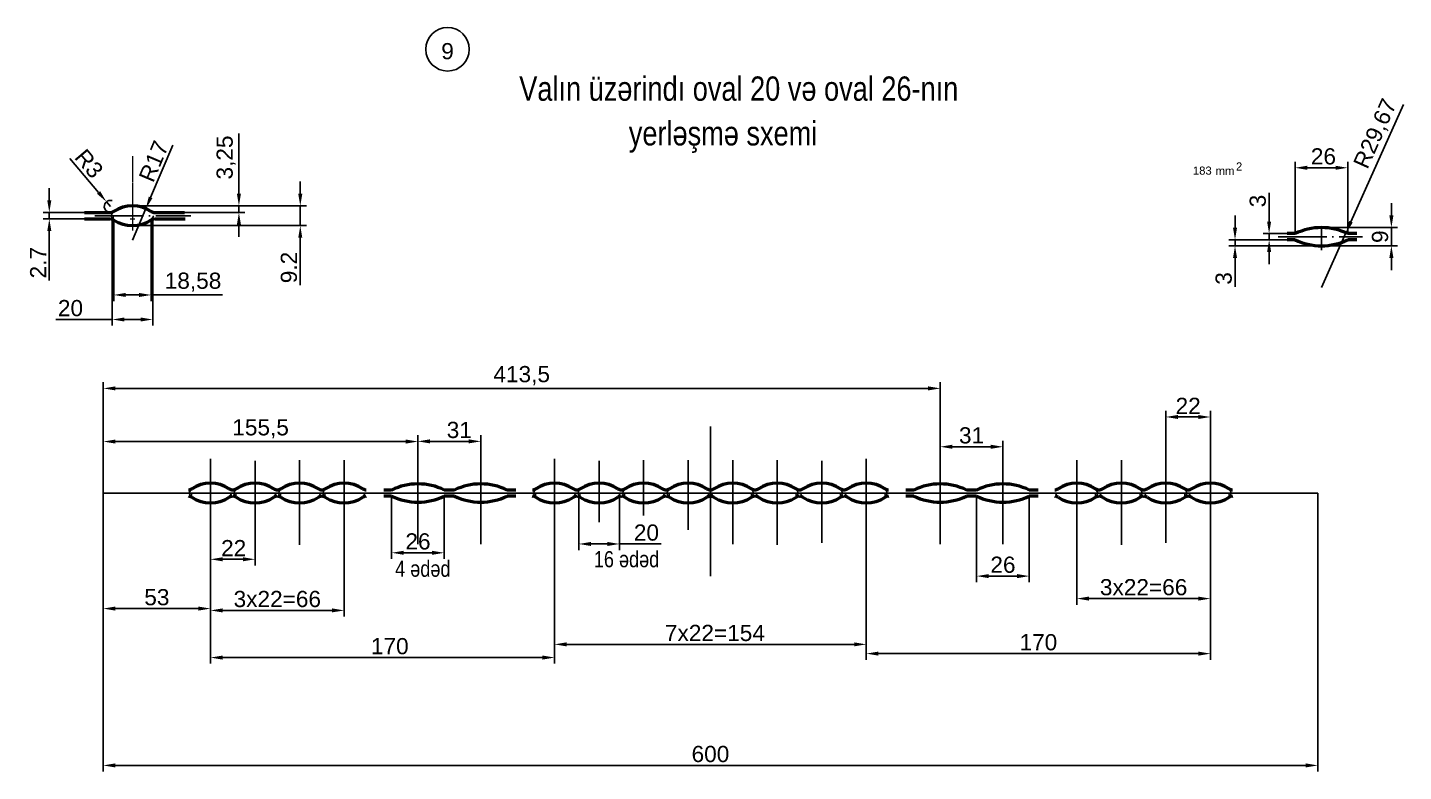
# Model space of a CAD drawing. Header units: millimetres. Extents: x 1526 to 31626, y -4643 to 9189.
# Drawn here: x 5577 to 6257, y -684 to -317 of the extents above; entities that cross this region are included whole.
import ezdxf

# ---------------------------------------------------------------- set-up
doc = ezdxf.new("R2010")
doc.units = ezdxf.units.MM
doc.linetypes.add('ACAD_ISO04W100', pattern=[30, 24, -3, 0, -3])
for name, color, linetype, lineweight in [('контурная', 7, 'Continuous', 50), ('осевые', 1, 'ACAD_ISO04W100', 25), ('тонкая', 7, 'Continuous', 20), ('тонкий', 7, 'Continuous', 20)]:
    doc.layers.add(name, color=color, linetype=linetype, lineweight=lineweight)
doc.layers.add('осевая', color=4, linetype='Continuous')
doc.styles.add('s1v4', font='arial.ttf', dxfattribs={"height": 4})
doc.styles.add('s3v4', font='arial.ttf', dxfattribs={"width": 0.8, "height": 12})
doc.styles.get("Standard").update_dxf_attribs({"font": 'arial.ttf'})
doc.dimstyles.new('s2v4', dxfattribs={"dimtxt": 8, "dimasz": 6, "dimexe": 3, "dimexo": 0, "dimgap": 1.5, "dimtad": 1, "dimtxsty": 'Standard', "dimcen": 2.5, "dimadec": 0, "dimazin": 0, "dimtfac": 1, "dimtmove": 0, "dimatfit": 3, "dimfxl": 1, "dimarcsym": 0})

# ---------------------------------------------------------------- blocks, each defined once
blk = doc.blocks.new('*D163')
at = {"layer": 'Defpoints', "color": 0, "transparency": 16777216}
for p in [(5614.33, -569.96), (5667.33, -569.96), (5614.33, -603.81)]:
    blk.add_point(p, dxfattribs=at)
at = {"layer": 'тонкая', "color": 0, "lineweight": -2, "transparency": 16777216}
for p, q in [((5614.33, -569.96), (5614.33, -606.81)), ((5667.33, -569.96), (5667.33, -606.81)), ((5661.33, -603.81), (5620.33, -603.81))]:
    blk.add_line(p, q, dxfattribs=at)
at = {"layer": 'тонкая', "color": 0, "transparency": 16777216}
for points in [[(5620.33, -602.81), (5620.33, -604.81), (5614.33, -603.81)], [(5661.33, -602.81), (5661.33, -604.81), (5667.33, -603.81)]]:
    blk.add_solid(points, dxfattribs=at)
at = {"layer": 'тонкая', "color": 0, "transparency": 16777216, "insert": (5640.83, -598.23), "char_height": 8, "attachment_point": 5}
blk.add_mtext('53', dxfattribs=at)
blk = doc.blocks.new('*D164')
at = {"layer": 'Defpoints', "color": 0, "transparency": 16777216}
for p in [(5837.33, -569.96), (5667.33, -600.03), (5837.33, -628.01)]:
    blk.add_point(p, dxfattribs=at)
at = {"layer": 'тонкая', "color": 0, "lineweight": -2, "transparency": 16777216}
for p, q in [((5837.33, -569.96), (5837.33, -631.01)), ((5667.33, -600.03), (5667.33, -631.01)), ((5673.33, -628.01), (5831.33, -628.01))]:
    blk.add_line(p, q, dxfattribs=at)
at = {"layer": 'тонкая', "color": 0, "transparency": 16777216}
for points in [[(5673.33, -627.01), (5673.33, -629.01), (5667.33, -628.01)], [(5831.33, -627.01), (5831.33, -629.01), (5837.33, -628.01)]]:
    blk.add_solid(points, dxfattribs=at)
at = {"layer": 'тонкая', "color": 0, "transparency": 16777216, "insert": (5755.9, -622.43), "char_height": 8, "attachment_point": 5}
blk.add_mtext('170', dxfattribs=at)
blk = doc.blocks.new('*D165')
at = {"layer": 'Defpoints', "color": 0, "transparency": 16777216}
for p in [(6139.33, -509.15), (6161.33, -529.84), (6139.33, -530.85)]:
    blk.add_point(p, dxfattribs=at)
at = {"layer": 'тонкая', "color": 0, "lineweight": -2, "transparency": 16777216}
for p, q in [((6139.33, -530.85), (6139.33, -506.15)), ((6155.33, -509.15), (6145.33, -509.15)), ((6161.33, -529.84), (6161.33, -506.15))]:
    blk.add_line(p, q, dxfattribs=at)
at = {"layer": 'тонкая', "color": 0, "transparency": 16777216}
for points in [[(6145.33, -508.15), (6145.33, -510.15), (6139.33, -509.15)], [(6155.33, -508.15), (6155.33, -510.15), (6161.33, -509.15)]]:
    blk.add_solid(points, dxfattribs=at)
at = {"layer": 'тонкая', "color": 0, "transparency": 16777216, "insert": (6150.33, -503.64), "char_height": 8, "attachment_point": 5}
blk.add_mtext('22', dxfattribs=at)
blk = doc.blocks.new('*D166')
at = {"layer": 'Defpoints', "color": 0, "transparency": 16777216}
for p in [(5614.33, -505.31), (6214.33, -546.73), (5614.33, -681.3)]:
    blk.add_point(p, dxfattribs=at)
at = {"layer": 'тонкая', "color": 0, "lineweight": -2, "transparency": 16777216}
for p, q in [((5614.33, -505.31), (5614.33, -684.3)), ((6214.33, -546.73), (6214.33, -684.3)), ((6208.33, -681.3), (5620.33, -681.3))]:
    blk.add_line(p, q, dxfattribs=at)
at = {"layer": 'тонкая', "color": 0, "transparency": 16777216}
for points in [[(5620.33, -680.3), (5620.33, -682.3), (5614.33, -681.3)], [(6208.33, -680.3), (6208.33, -682.3), (6214.33, -681.3)]]:
    blk.add_solid(points, dxfattribs=at)
at = {"layer": 'тонкая', "color": 0, "transparency": 16777216, "insert": (5914.33, -675.71), "char_height": 8, "attachment_point": 5}
blk.add_mtext('600', dxfattribs=at)
blk = doc.blocks.new('*D140')
at = {"layer": 'Defpoints', "color": 0, "transparency": 16777216}
for p in [(6203.17, -386.02), (6203.17, -418.57), (6229.17, -418.57)]:
    blk.add_point(p, dxfattribs=at)
at = {"layer": 'тонкий', "color": 0, "lineweight": -2, "transparency": 16777216}
for p, q in [((6203.17, -418.57), (6203.17, -383.02)), ((6223.17, -386.02), (6209.17, -386.02)), ((6229.17, -418.57), (6229.17, -383.02))]:
    blk.add_line(p, q, dxfattribs=at)
at = {"layer": 'тонкий', "color": 0, "transparency": 16777216}
for points in [[(6209.17, -385.02), (6209.17, -387.02), (6203.17, -386.02)], [(6223.17, -385.02), (6223.17, -387.02), (6229.17, -386.02)]]:
    blk.add_solid(points, dxfattribs=at)
at = {"layer": 'тонкий', "color": 0, "transparency": 16777216, "insert": (6217.16, -380.44), "char_height": 8, "attachment_point": 5}
blk.add_mtext('26', dxfattribs=at)
blk = doc.blocks.new('*D167')
at = {"layer": 'Defpoints', "color": 0, "transparency": 16777216}
for p in [(6173.49, -421.57), (6199.26, -421.57), (6216.17, -424.57)]:
    blk.add_point(p, dxfattribs=at)
at = {"layer": 'тонкий', "color": 0, "lineweight": -2, "transparency": 16777216}
for p, q in [((6173.49, -415.57), (6173.49, -409.57)), ((6199.26, -421.57), (6170.49, -421.57)), ((6216.17, -424.57), (6170.49, -424.57)), ((6173.49, -421.57), (6173.49, -424.57)), ((6173.49, -430.57), (6173.49, -444.81))]:
    blk.add_line(p, q, dxfattribs=at)
at = {"layer": 'тонкий', "color": 0, "transparency": 16777216}
for points in [[(6172.49, -415.57), (6174.49, -415.57), (6173.49, -421.57)], [(6172.49, -430.57), (6174.49, -430.57), (6173.49, -424.57)]]:
    blk.add_solid(points, dxfattribs=at)
at = {"layer": 'тонкий', "color": 0, "transparency": 16777216, "insert": (6167.91, -440.69), "char_height": 8, "attachment_point": 5, "rotation": 90}
blk.add_mtext('3', dxfattribs=at)
blk = doc.blocks.new('*D168')
at = {"layer": 'Defpoints', "color": 0, "transparency": 16777216}
for p in [(6216.17, -415.57), (6250.74, -415.57), (6216.17, -424.57)]:
    blk.add_point(p, dxfattribs=at)
at = {"layer": 'тонкий', "color": 0, "lineweight": -2, "transparency": 16777216}
for p, q in [((6250.74, -409.57), (6250.74, -403.57)), ((6216.17, -415.57), (6253.74, -415.57)), ((6250.74, -424.57), (6250.74, -415.57)), ((6216.17, -424.57), (6253.74, -424.57)), ((6250.74, -430.57), (6250.74, -436.57))]:
    blk.add_line(p, q, dxfattribs=at)
at = {"layer": 'тонкий', "color": 0, "transparency": 16777216}
for points in [[(6249.74, -409.57), (6251.74, -409.57), (6250.74, -415.57)], [(6249.74, -430.57), (6251.74, -430.57), (6250.74, -424.57)]]:
    blk.add_solid(points, dxfattribs=at)
at = {"layer": 'тонкий', "color": 0, "transparency": 16777216, "insert": (6245.15, -420.07), "char_height": 8, "attachment_point": 5, "rotation": 90}
blk.add_mtext('9', dxfattribs=at)
blk = doc.blocks.new('*D169')
at = {"layer": 'Defpoints', "color": 0, "transparency": 16777216}
for p in [(6190.34, -418.57), (6199.26, -418.57), (6199.26, -421.57)]:
    blk.add_point(p, dxfattribs=at)
at = {"layer": 'тонкий', "color": 0, "lineweight": -2, "transparency": 16777216}
for p, q in [((6190.34, -412.57), (6190.34, -398.33)), ((6199.26, -418.57), (6187.34, -418.57)), ((6190.34, -421.57), (6190.34, -418.57)), ((6199.26, -421.57), (6187.34, -421.57)), ((6190.34, -427.57), (6190.34, -433.57))]:
    blk.add_line(p, q, dxfattribs=at)
at = {"layer": 'тонкий', "color": 0, "transparency": 16777216}
for points in [[(6189.34, -412.57), (6191.34, -412.57), (6190.34, -418.57)], [(6189.34, -427.57), (6191.34, -427.57), (6190.34, -421.57)]]:
    blk.add_solid(points, dxfattribs=at)
at = {"layer": 'тонкий', "color": 0, "transparency": 16777216, "insert": (6184.75, -402.45), "char_height": 8, "attachment_point": 5, "rotation": 90}
blk.add_mtext('3', dxfattribs=at)
blk = doc.blocks.new('*D170')
at = {"layer": 'Defpoints', "color": 0, "transparency": 16777216}
for p in [(6228.3, -418.16), (6216.17, -445.24)]:
    blk.add_point(p, dxfattribs=at)
at = {"layer": 'тонкий', "color": 0, "lineweight": -2, "transparency": 16777216}
for p, q in [((6256.71, -354.74), (6230.75, -412.69)), ((6216.17, -445.24), (6228.3, -418.16))]:
    blk.add_line(p, q, dxfattribs=at)
at = {"layer": 'тонкий', "color": 0, "transparency": 16777216}
blk.add_solid([(6229.84, -412.28), (6231.66, -413.1), (6228.3, -418.16)], dxfattribs=at)
at = {"layer": 'тонкий', "color": 0, "transparency": 16777216, "insert": (6243.26, -369.35), "char_height": 8, "attachment_point": 5, "rotation": 65.86678}
blk.add_mtext('R29,67', dxfattribs=at)
blk = doc.blocks.new('*D141')
at = {"layer": 'Defpoints', "color": 0, "transparency": 16777216}
for p in [(5618.78, -411.31), (5638.77, -411.31), (5618.78, -460.98)]:
    blk.add_point(p, dxfattribs=at)
at = {"layer": 'тонкий', "color": 0, "lineweight": -2, "transparency": 16777216}
for p, q in [((5618.78, -411.31), (5618.78, -463.98)), ((5638.77, -411.31), (5638.77, -463.98)), ((5618.78, -460.98), (5590.87, -460.98)), ((5632.77, -460.98), (5624.78, -460.98))]:
    blk.add_line(p, q, dxfattribs=at)
at = {"layer": 'тонкий', "color": 0, "transparency": 16777216}
for points in [[(5624.78, -459.98), (5624.78, -461.98), (5618.78, -460.98)], [(5632.77, -459.98), (5632.77, -461.98), (5638.77, -460.98)]]:
    blk.add_solid(points, dxfattribs=at)
at = {"layer": 'тонкий', "color": 0, "transparency": 16777216, "insert": (5598.15, -455.4), "char_height": 8, "attachment_point": 5}
blk.add_mtext('20', dxfattribs=at)
blk = doc.blocks.new('*D171')
at = {"layer": 'Defpoints', "color": 0, "transparency": 16777216}
for p in [(5628.78, -404.86), (5681.37, -404.86), (5644.8, -408.11)]:
    blk.add_point(p, dxfattribs=at)
at = {"layer": 'тонкий', "color": 0, "lineweight": -2, "transparency": 16777216}
for p, q in [((5681.37, -398.86), (5681.37, -369.03)), ((5628.78, -404.86), (5684.37, -404.86)), ((5681.37, -408.11), (5681.37, -404.86)), ((5644.8, -408.11), (5684.37, -408.11)), ((5681.37, -414.11), (5681.37, -420.11))]:
    blk.add_line(p, q, dxfattribs=at)
at = {"layer": 'тонкий', "color": 0, "transparency": 16777216}
for points in [[(5680.37, -398.86), (5682.37, -398.86), (5681.37, -404.86)], [(5680.37, -414.11), (5682.37, -414.11), (5681.37, -408.11)]]:
    blk.add_solid(points, dxfattribs=at)
at = {"layer": 'тонкий', "color": 0, "transparency": 16777216, "insert": (5675.06, -380.94), "char_height": 8, "attachment_point": 5, "rotation": 90}
blk.add_mtext('3,25', dxfattribs=at)
blk = doc.blocks.new('*D172')
at = {"layer": 'Defpoints', "color": 0, "transparency": 16777216}
for p in [(5660.28, -404.86), (5628.78, -414.56), (5711.68, -414.56)]:
    blk.add_point(p, dxfattribs=at)
at = {"layer": 'тонкий', "color": 0, "lineweight": -2, "transparency": 16777216}
for p, q in [((5711.68, -398.86), (5711.68, -392.86)), ((5660.28, -404.86), (5714.68, -404.86)), ((5711.68, -404.86), (5711.68, -414.56)), ((5628.78, -414.56), (5714.68, -414.56)), ((5711.68, -420.56), (5711.68, -444.04))]:
    blk.add_line(p, q, dxfattribs=at)
at = {"layer": 'тонкий', "color": 0, "transparency": 16777216}
for points in [[(5710.68, -398.86), (5712.68, -398.86), (5711.68, -404.86)], [(5710.68, -420.56), (5712.68, -420.56), (5711.68, -414.56)]]:
    blk.add_solid(points, dxfattribs=at)
at = {"layer": 'тонкий', "color": 0, "transparency": 16777216, "insert": (5706.09, -435.3), "char_height": 8, "attachment_point": 5, "rotation": 90}
blk.add_mtext('9.2', dxfattribs=at)
blk = doc.blocks.new('*D173')
at = {"layer": 'Defpoints', "color": 0, "transparency": 16777216}
for p in [(5587.69, -411.31), (5608.02, -408.11), (5608.02, -411.31)]:
    blk.add_point(p, dxfattribs=at)
at = {"layer": 'тонкий', "color": 0, "lineweight": -2, "transparency": 16777216}
for p, q in [((5587.69, -402.11), (5587.69, -396.11)), ((5608.02, -408.11), (5584.69, -408.11)), ((5608.02, -411.31), (5584.69, -411.31)), ((5587.69, -408.11), (5587.69, -411.31)), ((5587.69, -417.31), (5587.69, -441.79))]:
    blk.add_line(p, q, dxfattribs=at)
at = {"layer": 'тонкий', "color": 0, "transparency": 16777216}
for points in [[(5586.69, -402.11), (5588.69, -402.11), (5587.69, -408.11)], [(5586.69, -417.31), (5588.69, -417.31), (5587.69, -411.31)]]:
    blk.add_solid(points, dxfattribs=at)
at = {"layer": 'тонкий', "color": 0, "transparency": 16777216, "insert": (5582.18, -432.94), "char_height": 8, "attachment_point": 5, "rotation": 90}
blk.add_mtext('2.7', dxfattribs=at)
blk = doc.blocks.new('*D174')
at = {"layer": 'Defpoints', "color": 0, "transparency": 16777216}
for p in [(5635.39, -406.2), (5628.78, -421.86)]:
    blk.add_point(p, dxfattribs=at)
at = {"layer": 'тонкий', "color": 0, "lineweight": -2, "transparency": 16777216}
for p, q in [((5648.65, -374.77), (5637.72, -400.67)), ((5628.78, -421.86), (5635.39, -406.2))]:
    blk.add_line(p, q, dxfattribs=at)
at = {"layer": 'тонкий', "color": 0, "transparency": 16777216}
blk.add_solid([(5636.8, -400.28), (5638.64, -401.06), (5635.39, -406.2)], dxfattribs=at)
at = {"layer": 'тонкий', "color": 0, "transparency": 16777216, "insert": (5639.27, -382.81), "char_height": 8, "attachment_point": 5, "rotation": 67.12267}
blk.add_mtext('R17', dxfattribs=at)
blk = doc.blocks.new('*D175')
at = {"layer": 'Defpoints', "color": 0, "transparency": 16777216}
for p in [(5615.91, -402.82), (5617.85, -405.11)]:
    blk.add_point(p, dxfattribs=at)
at = {"layer": 'тонкий', "color": 0, "lineweight": -2, "transparency": 16777216}
for p, q in [((5597.91, -381.5), (5612.04, -398.24)), ((5617.85, -405.11), (5615.91, -402.82))]:
    blk.add_line(p, q, dxfattribs=at)
blk.add_arc((5617.85, -405.11), 3, 72.88747, 270, dxfattribs=at)
at = {"layer": 'тонкий', "color": 0, "transparency": 16777216}
blk.add_solid([(5612.81, -397.59), (5611.28, -398.88), (5615.91, -402.82)], dxfattribs=at)
at = {"layer": 'тонкий', "color": 0, "transparency": 16777216, "insert": (5607.31, -383.97), "char_height": 8, "attachment_point": 5, "rotation": 310.18325}
blk.add_mtext('R3', dxfattribs=at)
blk = doc.blocks.new('*D176')
at = {"layer": 'Defpoints', "color": 0, "transparency": 16777216}
for p in [(5619.49, -411.8), (5638.07, -411.8), (5638.07, -448.86)]:
    blk.add_point(p, dxfattribs=at)
at = {"layer": 'тонкий', "color": 0, "lineweight": -2, "transparency": 16777216}
for p, q in [((5619.49, -411.8), (5619.49, -451.86)), ((5638.07, -411.8), (5638.07, -451.86)), ((5625.49, -448.86), (5632.07, -448.86)), ((5638.07, -448.86), (5673.33, -448.86))]:
    blk.add_line(p, q, dxfattribs=at)
at = {"layer": 'тонкий', "color": 0, "transparency": 16777216}
for points in [[(5625.49, -447.86), (5625.49, -449.86), (5619.49, -448.86)], [(5632.07, -447.86), (5632.07, -449.86), (5638.07, -448.86)]]:
    blk.add_solid(points, dxfattribs=at)
at = {"layer": 'тонкий', "color": 0, "transparency": 16777216, "insert": (5658.7, -442.55), "char_height": 8, "attachment_point": 5}
blk.add_mtext('18,58', dxfattribs=at)
blk = doc.blocks.new('*D187')
at = {"layer": 'Defpoints', "color": 0, "transparency": 16777216}
for p in [(5667.33, -569.96), (5689.33, -571.3), (5689.33, -579.46)]:
    blk.add_point(p, dxfattribs=at)
at = {"layer": 'тонкая', "color": 0, "lineweight": -2, "transparency": 16777216}
for p, q in [((5667.33, -569.96), (5667.33, -582.46)), ((5689.33, -571.3), (5689.33, -582.46)), ((5673.33, -579.46), (5683.33, -579.46))]:
    blk.add_line(p, q, dxfattribs=at)
at = {"layer": 'тонкая', "color": 0, "transparency": 16777216}
for points in [[(5673.33, -578.46), (5673.33, -580.46), (5667.33, -579.46)], [(5683.33, -578.46), (5683.33, -580.46), (5689.33, -579.46)]]:
    blk.add_solid(points, dxfattribs=at)
at = {"layer": 'тонкая', "color": 0, "transparency": 16777216, "insert": (5678.77, -573.94), "char_height": 8, "attachment_point": 5}
blk.add_mtext('22', dxfattribs=at)
blk = doc.blocks.new('*D188')
at = {"layer": 'Defpoints', "color": 0, "transparency": 16777216}
for p in [(5614.33, -521.29), (5614.33, -530.51), (5769.83, -530.51)]:
    blk.add_point(p, dxfattribs=at)
at = {"layer": 'тонкая', "color": 0, "lineweight": -2, "transparency": 16777216}
for p, q in [((5614.33, -530.51), (5614.33, -518.29)), ((5763.83, -521.29), (5620.33, -521.29)), ((5769.83, -530.51), (5769.83, -518.29))]:
    blk.add_line(p, q, dxfattribs=at)
at = {"layer": 'тонкая', "color": 0, "transparency": 16777216}
for points in [[(5620.33, -520.29), (5620.33, -522.29), (5614.33, -521.29)], [(5763.83, -520.29), (5763.83, -522.29), (5769.83, -521.29)]]:
    blk.add_solid(points, dxfattribs=at)
at = {"layer": 'тонкая', "color": 0, "transparency": 16777216, "insert": (5692.08, -514.98), "char_height": 8, "attachment_point": 5}
blk.add_mtext('155,5', dxfattribs=at)
blk = doc.blocks.new('*D189')
at = {"layer": 'Defpoints', "color": 0, "transparency": 16777216}
for p in [(5800.83, -521.19), (5769.83, -530.51), (5800.83, -530.51)]:
    blk.add_point(p, dxfattribs=at)
at = {"layer": 'тонкая', "color": 0, "lineweight": -2, "transparency": 16777216}
for p, q in [((5769.83, -530.51), (5769.83, -518.19)), ((5775.83, -521.19), (5794.83, -521.19)), ((5800.83, -530.51), (5800.83, -518.19))]:
    blk.add_line(p, q, dxfattribs=at)
at = {"layer": 'тонкая', "color": 0, "transparency": 16777216}
for points in [[(5775.83, -520.19), (5775.83, -522.19), (5769.83, -521.19)], [(5794.83, -520.19), (5794.83, -522.19), (5800.83, -521.19)]]:
    blk.add_solid(points, dxfattribs=at)
at = {"layer": 'тонкая', "color": 0, "transparency": 16777216, "insert": (5790.25, -515.6), "char_height": 8, "attachment_point": 5}
blk.add_mtext('31', dxfattribs=at)
blk = doc.blocks.new('*D190')
at = {"layer": 'Defpoints', "color": 0, "transparency": 16777216}
for p in [(6027.83, -495.02), (5614.33, -505.31), (6027.83, -530.51)]:
    blk.add_point(p, dxfattribs=at)
at = {"layer": 'тонкая', "color": 0, "lineweight": -2, "transparency": 16777216}
for p, q in [((5614.33, -505.31), (5614.33, -492.02)), ((5620.33, -495.02), (6021.83, -495.02)), ((6027.83, -530.51), (6027.83, -492.02))]:
    blk.add_line(p, q, dxfattribs=at)
at = {"layer": 'тонкая', "color": 0, "transparency": 16777216}
for points in [[(5620.33, -494.02), (5620.33, -496.02), (5614.33, -495.02)], [(6021.83, -494.02), (6021.83, -496.02), (6027.83, -495.02)]]:
    blk.add_solid(points, dxfattribs=at)
at = {"layer": 'тонкая', "color": 0, "transparency": 16777216, "insert": (5821.08, -488.71), "char_height": 8, "attachment_point": 5}
blk.add_mtext('413,5', dxfattribs=at)
blk = doc.blocks.new('*D191')
at = {"layer": 'Defpoints', "color": 0, "transparency": 16777216}
for p in [(6058.83, -523.86), (6027.83, -530.51), (6058.83, -530.51)]:
    blk.add_point(p, dxfattribs=at)
at = {"layer": 'тонкая', "color": 0, "lineweight": -2, "transparency": 16777216}
for p, q in [((6027.83, -530.51), (6027.83, -520.86)), ((6058.83, -530.51), (6058.83, -520.86)), ((6033.83, -523.86), (6052.83, -523.86))]:
    blk.add_line(p, q, dxfattribs=at)
at = {"layer": 'тонкая', "color": 0, "transparency": 16777216}
for points in [[(6033.83, -522.86), (6033.83, -524.86), (6027.83, -523.86)], [(6052.83, -522.86), (6052.83, -524.86), (6058.83, -523.86)]]:
    blk.add_solid(points, dxfattribs=at)
at = {"layer": 'тонкая', "color": 0, "transparency": 16777216, "insert": (6043.33, -518.28), "char_height": 8, "attachment_point": 5}
blk.add_mtext('31', dxfattribs=at)
blk = doc.blocks.new('*D192')
at = {"layer": 'Defpoints', "color": 0, "transparency": 16777216}
for p in [(5733.33, -571.97), (5667.33, -600.03), (5733.33, -604.71)]:
    blk.add_point(p, dxfattribs=at)
at = {"layer": 'тонкая', "color": 0, "lineweight": -2, "transparency": 16777216}
for p, q in [((5733.33, -571.97), (5733.33, -607.71)), ((5667.33, -600.03), (5667.33, -607.71)), ((5673.33, -604.71), (5727.33, -604.71))]:
    blk.add_line(p, q, dxfattribs=at)
at = {"layer": 'тонкая', "color": 0, "transparency": 16777216}
for points in [[(5673.33, -603.71), (5673.33, -605.71), (5667.33, -604.71)], [(5727.33, -603.71), (5727.33, -605.71), (5733.33, -604.71)]]:
    blk.add_solid(points, dxfattribs=at)
at = {"layer": 'тонкая', "color": 0, "transparency": 16777216, "insert": (5700.33, -599.12), "char_height": 8, "attachment_point": 5}
blk.add_mtext('3x22=66', dxfattribs=at)
blk = doc.blocks.new('*D193')
at = {"layer": 'Defpoints', "color": 0, "transparency": 16777216}
for p in [(5991.33, -569.96), (5837.33, -600.49), (5991.33, -621.49)]:
    blk.add_point(p, dxfattribs=at)
at = {"layer": 'тонкая', "color": 0, "lineweight": -2, "transparency": 16777216}
for p, q in [((5991.33, -569.96), (5991.33, -624.49)), ((5837.33, -600.49), (5837.33, -624.49)), ((5843.33, -621.49), (5985.33, -621.49))]:
    blk.add_line(p, q, dxfattribs=at)
at = {"layer": 'тонкая', "color": 0, "transparency": 16777216}
for points in [[(5843.33, -620.49), (5843.33, -622.49), (5837.33, -621.49)], [(5985.33, -620.49), (5985.33, -622.49), (5991.33, -621.49)]]:
    blk.add_solid(points, dxfattribs=at)
at = {"layer": 'тонкая', "color": 0, "transparency": 16777216, "insert": (5916.53, -615.9), "char_height": 8, "attachment_point": 5}
blk.add_mtext('7x22=154', dxfattribs=at)
blk = doc.blocks.new('*D194')
at = {"layer": 'Defpoints', "color": 0, "transparency": 16777216}
for p in [(6161.33, -569.96), (5991.33, -598.88), (6161.33, -626.07)]:
    blk.add_point(p, dxfattribs=at)
at = {"layer": 'тонкая', "color": 0, "lineweight": -2, "transparency": 16777216}
for p, q in [((6161.33, -569.96), (6161.33, -629.07)), ((5991.33, -598.88), (5991.33, -629.07)), ((5997.33, -626.07), (6155.33, -626.07))]:
    blk.add_line(p, q, dxfattribs=at)
at = {"layer": 'тонкая', "color": 0, "transparency": 16777216}
for points in [[(5997.33, -625.07), (5997.33, -627.07), (5991.33, -626.07)], [(6155.33, -625.07), (6155.33, -627.07), (6161.33, -626.07)]]:
    blk.add_solid(points, dxfattribs=at)
at = {"layer": 'тонкая', "color": 0, "transparency": 16777216, "insert": (6076.33, -620.49), "char_height": 8, "attachment_point": 5}
blk.add_mtext('170', dxfattribs=at)
blk = doc.blocks.new('*D195')
at = {"layer": 'Defpoints', "color": 0, "transparency": 16777216}
for p in [(6095.33, -571.97), (6161.33, -589.82), (6095.33, -598.88)]:
    blk.add_point(p, dxfattribs=at)
at = {"layer": 'тонкая', "color": 0, "lineweight": -2, "transparency": 16777216}
for p, q in [((6095.33, -571.97), (6095.33, -601.88)), ((6161.33, -589.82), (6161.33, -601.88)), ((6155.33, -598.88), (6101.33, -598.88))]:
    blk.add_line(p, q, dxfattribs=at)
at = {"layer": 'тонкая', "color": 0, "transparency": 16777216}
for points in [[(6101.33, -597.88), (6101.33, -599.88), (6095.33, -598.88)], [(6155.33, -597.88), (6155.33, -599.88), (6161.33, -598.88)]]:
    blk.add_solid(points, dxfattribs=at)
at = {"layer": 'тонкая', "color": 0, "transparency": 16777216, "insert": (6128.33, -593.29), "char_height": 8, "attachment_point": 5}
blk.add_mtext('3x22=66', dxfattribs=at)
blk = doc.blocks.new('*D196')
at = {"layer": 'Defpoints', "color": 0, "transparency": 16777216}
for p in [(5756.83, -548.23), (5782.83, -548.23), (5782.83, -576.25)]:
    blk.add_point(p, dxfattribs=at)
at = {"layer": 'тонкая', "color": 0, "lineweight": -2, "transparency": 16777216}
for p, q in [((5756.83, -548.23), (5756.83, -579.25)), ((5782.83, -548.23), (5782.83, -579.25)), ((5762.83, -576.25), (5776.83, -576.25))]:
    blk.add_line(p, q, dxfattribs=at)
at = {"layer": 'тонкая', "color": 0, "transparency": 16777216}
for points in [[(5762.83, -575.25), (5762.83, -577.25), (5756.83, -576.25)], [(5776.83, -575.25), (5776.83, -577.25), (5782.83, -576.25)]]:
    blk.add_solid(points, dxfattribs=at)
at = {"layer": 'тонкая', "color": 0, "transparency": 16777216, "insert": (5769.83, -570.67), "char_height": 8, "attachment_point": 5}
blk.add_mtext('26', dxfattribs=at)
blk = doc.blocks.new('*D197')
at = {"layer": 'Defpoints', "color": 0, "transparency": 16777216}
for p in [(6045.83, -548.23), (6071.83, -548.23), (6045.83, -587.77)]:
    blk.add_point(p, dxfattribs=at)
at = {"layer": 'тонкая', "color": 0, "lineweight": -2, "transparency": 16777216}
for p, q in [((6045.83, -548.23), (6045.83, -590.77)), ((6071.83, -548.23), (6071.83, -590.77)), ((6065.83, -587.77), (6051.83, -587.77))]:
    blk.add_line(p, q, dxfattribs=at)
at = {"layer": 'тонкая', "color": 0, "transparency": 16777216}
for points in [[(6051.83, -586.77), (6051.83, -588.77), (6045.83, -587.77)], [(6065.83, -586.77), (6065.83, -588.77), (6071.83, -587.77)]]:
    blk.add_solid(points, dxfattribs=at)
at = {"layer": 'тонкая', "color": 0, "transparency": 16777216, "insert": (6058.83, -582.19), "char_height": 8, "attachment_point": 5}
blk.add_mtext('26', dxfattribs=at)
blk = doc.blocks.new('*D198')
at = {"layer": 'Defpoints', "color": 0, "transparency": 16777216}
for p in [(5849.33, -548.45), (5869.4, -548.45), (5849.33, -571.89)]:
    blk.add_point(p, dxfattribs=at)
at = {"layer": 'тонкая', "color": 0, "lineweight": -2, "transparency": 16777216}
for p, q in [((5849.33, -548.45), (5849.33, -574.89)), ((5869.4, -548.45), (5869.4, -574.89)), ((5855.33, -571.89), (5863.4, -571.89)), ((5869.4, -571.89), (5889.97, -571.89))]:
    blk.add_line(p, q, dxfattribs=at)
at = {"layer": 'тонкая', "color": 0, "transparency": 16777216}
for points in [[(5855.33, -570.89), (5855.33, -572.89), (5849.33, -571.89)], [(5863.4, -570.89), (5863.4, -572.89), (5869.4, -571.89)]]:
    blk.add_solid(points, dxfattribs=at)
at = {"layer": 'тонкая', "color": 0, "transparency": 16777216, "insert": (5882.69, -566.3), "char_height": 8, "attachment_point": 5}
blk.add_mtext('20', dxfattribs=at)

msp = doc.modelspace()

# ---------------------------------------------------------------- linework, layer by layer
msp.add_circle((5784.44704, -327.47463), 10.75362)
at = {"layer": 'контурная'}
for p, q in [((5605.0819, -408.11118), (5617.84859, -408.11118)), ((5605.0819, -411.31118), (5617.84859, -411.31118)), ((5639.70609, -408.11118), (5654.5372, -408.11118)), ((5639.70609, -411.31118), (5654.7912, -411.31118)), ((6203.16747, -418.57067), (6199.26163, -418.57067)), ((6233.58578, -418.57067), (6229.169, -418.57067)), ((6203.16747, -421.57067), (6199.26163, -421.57067)), ((6233.58578, -421.57067), (6229.169, -421.57067)), ((5756.8306, -545.22563), (5752.92477, -545.22563)), ((5756.8306, -548.22563), (5752.92477, -548.22563)), ((5787.24892, -545.22563), (5782.83214, -545.22563)), ((5787.24892, -548.22563), (5782.83214, -548.22563)), ((5787.8306, -545.22563), (5783.92477, -545.22563)), ((5787.8306, -548.22563), (5783.92477, -548.22563)), ((5818.24892, -545.22563), (5813.83214, -545.22563)), ((5818.24892, -548.22563), (5813.83214, -548.22563)), ((6014.8306, -545.22563), (6010.92477, -545.22563)), ((6014.8306, -548.22563), (6010.92477, -548.22563)), ((6045.24892, -545.22563), (6040.83214, -545.22563)), ((6045.24892, -548.22563), (6040.83214, -548.22563)), ((6045.8306, -545.22563), (6041.92477, -545.22563)), ((6045.8306, -548.22563), (6041.92477, -548.22563)), ((6076.24892, -545.22563), (6071.83214, -545.22563)), ((6076.24892, -548.22563), (6071.83214, -548.22563))]:
    msp.add_line(p, q, dxfattribs=at)
for centre, radius, start, end in [((5617.84859, -405.11118), 3, 270, 303.12294021), ((5628.77734, -421.86118), 17, 56.87705979, 123.12294021), ((5639.70609, -405.11118), 3, 236.87705979, 270), ((5617.84859, -414.31118), 3, 56.87705979, 90), ((5628.77734, -397.56118), 17, 236.87705979, 303.12294021), ((5639.70609, -414.31118), 3, 90, 123.12294021), ((6216.16823, -445.24067), 29.67, 64.01225192, 115.98774808), ((6216.16823, -394.90067), 29.67, 244.01225192, 295.98774808), ((5667.33137, -558.87563), 17, 56.87705979, 123.12294021), ((5689.33137, -558.87563), 17, 56.87705979, 123.12294021), ((5711.33137, -558.87563), 17, 56.87705979, 123.12294021), ((5733.33137, -558.87563), 17, 56.87705979, 123.12294021), ((5769.83137, -571.89563), 29.67, 64.01225192, 115.98774808), ((5800.83137, -571.89563), 29.67, 64.01225192, 115.98774808), ((5837.33137, -558.87563), 17, 56.87705979, 123.12294021), ((5859.33137, -558.87563), 17, 56.87705979, 123.12294021), ((5881.33137, -558.87563), 17, 56.87705979, 123.12294021), ((5903.33137, -558.87563), 17, 56.87705979, 123.12294021), ((5925.33137, -558.87563), 17, 56.87705979, 123.12294021), ((5947.33137, -558.87563), 17, 56.87705979, 123.12294021), ((5969.33137, -558.87563), 17, 56.87705979, 123.12294021), ((5991.33137, -558.87563), 17, 56.87705979, 123.12294021), ((6027.83137, -571.89563), 29.67, 64.01225192, 115.98774808), ((6058.83137, -571.89563), 29.67, 64.01225192, 115.98774808), ((6095.33137, -558.87563), 17, 56.87705979, 123.12294021), ((6117.33137, -558.87563), 17, 56.87705979, 123.12294021), ((6139.33137, -558.87563), 17, 56.87705979, 123.12294021), ((6161.33137, -558.87563), 17, 56.87705979, 123.12294021), ((5656.40263, -542.12563), 3, 270, 303.12294021), ((5656.40263, -551.32563), 3, 56.87705979, 90), ((5667.33137, -534.57563), 17, 236.87705979, 303.12294021), ((5678.26012, -542.12563), 3, 236.87705979, 270), ((5678.26012, -551.32563), 3, 90, 123.12294021), ((5678.40263, -542.12563), 3, 270, 303.12294021), ((5678.40263, -551.32563), 3, 56.87705979, 90), ((5689.33137, -534.57563), 17, 236.87705979, 303.12294021), ((5700.26012, -542.12563), 3, 236.87705979, 270), ((5700.26012, -551.32563), 3, 90, 123.12294021), ((5700.40263, -542.12563), 3, 270, 303.12294021), ((5700.40263, -551.32563), 3, 56.87705979, 90), ((5711.33137, -534.57563), 17, 236.87705979, 303.12294021), ((5722.26012, -542.12563), 3, 236.87705979, 270), ((5722.26012, -551.32563), 3, 90, 123.12294021), ((5722.40263, -542.12563), 3, 270, 303.12294021), ((5722.40263, -551.32563), 3, 56.87705979, 90), ((5733.33137, -534.57563), 17, 236.87705979, 303.12294021), ((5744.26012, -542.12563), 3, 236.87705979, 270), ((5744.26012, -551.32563), 3, 90, 123.12294021), ((5769.83137, -521.55563), 29.67, 244.01225192, 295.98774808), ((5800.83137, -521.55563), 29.67, 244.01225192, 295.98774808), ((5826.40263, -542.12563), 3, 270, 303.12294021), ((5826.40263, -551.32563), 3, 56.87705979, 90), ((5837.33137, -534.57563), 17, 236.87705979, 303.12294021), ((5848.26012, -542.12563), 3, 236.87705979, 270), ((5848.26012, -551.32563), 3, 90, 123.12294021), ((5848.40263, -542.12563), 3, 270, 303.12294021), ((5848.40263, -551.32563), 3, 56.87705979, 90), ((5859.33137, -534.57563), 17, 236.87705979, 303.12294021), ((5870.26012, -542.12563), 3, 236.87705979, 270), ((5870.26012, -551.32563), 3, 90, 123.12294021), ((5870.40263, -542.12563), 3, 270, 303.12294021), ((5870.40263, -551.32563), 3, 56.87705979, 90), ((5881.33137, -534.57563), 17, 236.87705979, 303.12294021), ((5892.26012, -542.12563), 3, 236.87705979, 270), ((5892.26012, -551.32563), 3, 90, 123.12294021), ((5892.40263, -542.12563), 3, 270, 303.12294021), ((5892.40263, -551.32563), 3, 56.87705979, 90), ((5903.33137, -534.57563), 17, 236.87705979, 303.12294021), ((5914.26012, -542.12563), 3, 236.87705979, 270), ((5914.26012, -551.32563), 3, 90, 123.12294021), ((5914.40263, -542.12563), 3, 270, 303.12294021), ((5914.40263, -551.32563), 3, 56.87705979, 90), ((5925.33137, -534.57563), 17, 236.87705979, 303.12294021), ((5936.26012, -542.12563), 3, 236.87705979, 270), ((5936.26012, -551.32563), 3, 90, 123.12294021), ((5936.40263, -542.12563), 3, 270, 303.12294021), ((5936.40263, -551.32563), 3, 56.87705979, 90), ((5947.33137, -534.57563), 17, 236.87705979, 303.12294021), ((5958.26012, -542.12563), 3, 236.87705979, 270), ((5958.26012, -551.32563), 3, 90, 123.12294021), ((5958.40263, -542.12563), 3, 270, 303.12294021), ((5958.40263, -551.32563), 3, 56.87705979, 90), ((5969.33137, -534.57563), 17, 236.87705979, 303.12294021), ((5980.26012, -542.12563), 3, 236.87705979, 270), ((5980.26012, -551.32563), 3, 90, 123.12294021), ((5980.40263, -542.12563), 3, 270, 303.12294021), ((5980.40263, -551.32563), 3, 56.87705979, 90), ((5991.33137, -534.57563), 17, 236.87705979, 303.12294021), ((6002.26012, -542.12563), 3, 236.87705979, 270), ((6002.26012, -551.32563), 3, 90, 123.12294021), ((6027.83137, -521.55563), 29.67, 244.01225192, 295.98774808), ((6058.83137, -521.55563), 29.67, 244.01225192, 295.98774808), ((6084.40263, -542.12563), 3, 270, 303.12294021), ((6084.40263, -551.32563), 3, 56.87705979, 90), ((6095.33137, -534.57563), 17, 236.87705979, 303.12294021), ((6106.26012, -542.12563), 3, 236.87705979, 270), ((6106.26012, -551.32563), 3, 90, 123.12294021), ((6106.40263, -542.12563), 3, 270, 303.12294021), ((6106.40263, -551.32563), 3, 56.87705979, 90), ((6117.33137, -534.57563), 17, 236.87705979, 303.12294021), ((6128.26012, -542.12563), 3, 236.87705979, 270), ((6128.26012, -551.32563), 3, 90, 123.12294021), ((6128.40263, -542.12563), 3, 270, 303.12294021), ((6128.40263, -551.32563), 3, 56.87705979, 90), ((6139.33137, -534.57563), 17, 236.87705979, 303.12294021), ((6150.26012, -542.12563), 3, 236.87705979, 270), ((6150.26012, -551.32563), 3, 90, 123.12294021), ((6150.40263, -542.12563), 3, 270, 303.12294021), ((6150.40263, -551.32563), 3, 56.87705979, 90), ((6161.33137, -534.57563), 17, 236.87705979, 303.12294021), ((6172.26012, -542.12563), 3, 236.87705979, 270), ((6172.26012, -551.32563), 3, 90, 123.12294021)]:
    msp.add_arc(centre, radius, start, end, dxfattribs=at)
at = {"layer": 'осевая'}
for p, q in [((5914.33137, -587.87523), (5914.33137, -513.90674)), ((5667.33137, -529.84407), (5667.33137, -569.96362)), ((5837.33137, -529.84407), (5837.33137, -569.96362)), ((5991.33137, -529.84407), (5991.33137, -569.96362)), ((6161.33137, -529.84407), (6161.33137, -569.96362)), ((5689.33137, -530.84705), (5689.33137, -571.30093)), ((5711.33137, -530.51272), (5711.33137, -572.30392)), ((5733.33137, -530.51272), (5733.33137, -571.96959)), ((5769.83137, -530.51272), (5769.83137, -571.96959)), ((5800.83137, -530.51272), (5800.83137, -571.96959)), ((5859.33137, -530.84705), (5859.33137, -561.17321)), ((5881.33137, -530.51272), (5881.33137, -557.74086)), ((5903.33137, -530.51272), (5903.33137, -564.88298)), ((5925.33137, -530.51272), (5925.33137, -571.96959)), ((5947.33137, -530.51272), (5947.33137, -572.30392)), ((5969.33137, -530.84705), (5969.33137, -571.30093)), ((6027.83137, -530.51272), (6027.83137, -571.96959)), ((6058.83137, -530.51272), (6058.83137, -571.96959)), ((6095.33137, -530.51272), (6095.33137, -571.96959)), ((6117.33137, -530.51272), (6117.33137, -572.30392)), ((6139.33137, -530.84705), (6139.33137, -571.30093)), ((5614.33137, -546.72563), (6214.33137, -546.72563))]:
    msp.add_line(p, q, dxfattribs=at)
at = {"layer": 'осевые'}
for p, q in [((5610.23291, -409.71118), (5657.63492, -409.71118)), ((6194.84813, -420.07067), (6236.53601, -420.07067)), ((6216.16823, -415.57067), (6216.16823, -426.77876)), ((5769.83137, -542.22563), (5769.83137, -553.43372)), ((5800.83137, -542.22563), (5800.83137, -553.43372)), ((6027.83137, -542.22563), (6027.83137, -553.43372)), ((6058.83137, -542.22563), (6058.83137, -553.43372))]:
    msp.add_line(p, q, dxfattribs=at)
at = {"layer": 'тонкая'}
for p, q in [((5627.69309, -411.31118), (5629.99321, -411.31118)), ((5614.33137, -586.94683), (5614.33137, -505.31182)), ((5722.26012, -545.12563), (5722.40263, -545.12563)), ((5722.26012, -548.32563), (5722.40263, -548.32563)), ((5892.26012, -545.12563), (5892.40263, -545.12563)), ((5892.26012, -548.32563), (5892.40263, -548.32563)), ((5936.40263, -545.12563), (5936.26012, -545.12563)), ((5936.40263, -548.32563), (5936.26012, -548.32563)), ((6106.40263, -545.12563), (6106.26012, -545.12563)), ((6106.40263, -548.32563), (6106.26012, -548.32563))]:
    msp.add_line(p, q, dxfattribs=at)
at = {"layer": 'тонкий'}
for p, q in [((5628.77734, -380.30826), (5628.77734, -393.23144)), ((5628.77734, -393.58144), (5628.77734, -417.06093)), ((5618.30043, -409.71118), (5619.48791, -407.62368)), ((5619.48791, -411.79868), (5618.30043, -409.71118)), ((5618.78047, -411.31118), (5618.78047, -410.86149)), ((5619.48791, -411.79868), (5619.48791, -409.71118)), ((5638.06678, -411.79868), (5639.25425, -409.71118)), ((5638.77422, -411.31118), (5638.77422, -410.72512)), ((5656.85447, -546.72563), (5658.04194, -544.63813)), ((5658.04194, -548.81313), (5656.85447, -546.72563)), ((5657.3345, -548.32563), (5657.3345, -547.87593)), ((5658.04194, -548.81313), (5658.04194, -546.72563)), ((5676.62081, -548.81313), (5677.80828, -546.72563)), ((5677.32825, -548.32563), (5677.32825, -547.73957)), ((5678.85447, -546.72563), (5680.04194, -544.63813)), ((5680.04194, -548.81313), (5678.85447, -546.72563)), ((5679.3345, -548.32563), (5679.3345, -547.87593)), ((5680.04194, -548.81313), (5680.04194, -546.72563)), ((5698.62081, -548.81313), (5699.80828, -546.72563)), ((5699.32825, -548.32563), (5699.32825, -547.73957)), ((5700.85447, -546.72563), (5702.04194, -544.63813)), ((5702.04194, -548.81313), (5700.85447, -546.72563)), ((5701.3345, -548.32563), (5701.3345, -547.87593)), ((5702.04194, -548.81313), (5702.04194, -546.72563)), ((5720.62081, -548.81313), (5721.80828, -546.72563)), ((5721.32825, -548.32563), (5721.32825, -547.73957)), ((5722.85447, -546.72563), (5724.04194, -544.63813)), ((5724.04194, -548.81313), (5722.85447, -546.72563)), ((5723.3345, -548.32563), (5723.3345, -547.87593)), ((5724.04194, -548.81313), (5724.04194, -546.72563)), ((5742.62081, -548.81313), (5743.80828, -546.72563)), ((5743.32825, -548.32563), (5743.32825, -547.73957)), ((5826.85447, -546.72563), (5828.04194, -544.63813)), ((5828.04194, -548.81313), (5826.85447, -546.72563)), ((5827.3345, -548.32563), (5827.3345, -547.87593)), ((5828.04194, -548.81313), (5828.04194, -546.72563)), ((5846.62081, -548.81313), (5847.80828, -546.72563)), ((5847.32825, -548.32563), (5847.32825, -547.73957)), ((5848.85447, -546.72563), (5850.04194, -544.63813)), ((5850.04194, -548.81313), (5848.85447, -546.72563)), ((5849.3345, -548.32563), (5849.3345, -547.87593)), ((5850.04194, -548.81313), (5850.04194, -546.72563)), ((5868.62081, -548.81313), (5869.80828, -546.72563)), ((5869.32825, -548.32563), (5869.32825, -547.73957)), ((5870.85447, -546.72563), (5872.04194, -544.63813)), ((5872.04194, -548.81313), (5870.85447, -546.72563)), ((5871.3345, -548.32563), (5871.3345, -547.87593)), ((5872.04194, -548.81313), (5872.04194, -546.72563)), ((5890.62081, -548.81313), (5891.80828, -546.72563)), ((5891.32825, -548.32563), (5891.32825, -547.73957)), ((5892.85447, -546.72563), (5894.04194, -544.63813)), ((5894.04194, -548.81313), (5892.85447, -546.72563)), ((5893.3345, -548.32563), (5893.3345, -547.87593)), ((5894.04194, -548.81313), (5894.04194, -546.72563)), ((5912.62081, -548.81313), (5913.80828, -546.72563)), ((5913.32825, -548.32563), (5913.32825, -547.73957)), ((5916.04194, -548.81313), (5914.85447, -546.72563)), ((5915.3345, -548.32563), (5915.3345, -547.73957)), ((5935.80828, -546.72563), (5934.62081, -544.63813)), ((5934.62081, -548.81313), (5934.62081, -546.72563)), ((5934.62081, -548.81313), (5935.80828, -546.72563)), ((5935.32825, -548.32563), (5935.32825, -547.87593)), ((5938.04194, -548.81313), (5936.85447, -546.72563)), ((5937.3345, -548.32563), (5937.3345, -547.73957)), ((5957.80828, -546.72563), (5956.62081, -544.63813)), ((5956.62081, -548.81313), (5956.62081, -546.72563)), ((5956.62081, -548.81313), (5957.80828, -546.72563)), ((5957.32825, -548.32563), (5957.32825, -547.87593)), ((5960.04194, -548.81313), (5958.85447, -546.72563)), ((5959.3345, -548.32563), (5959.3345, -547.73957)), ((5979.80828, -546.72563), (5978.62081, -544.63813)), ((5978.62081, -548.81313), (5978.62081, -546.72563)), ((5978.62081, -548.81313), (5979.80828, -546.72563)), ((5979.32825, -548.32563), (5979.32825, -547.87593)), ((5982.04194, -548.81313), (5980.85447, -546.72563)), ((5981.3345, -548.32563), (5981.3345, -547.73957)), ((6001.80828, -546.72563), (6000.62081, -544.63813)), ((6000.62081, -548.81313), (6000.62081, -546.72563)), ((6000.62081, -548.81313), (6001.80828, -546.72563)), ((6001.32825, -548.32563), (6001.32825, -547.87593)), ((6086.04194, -548.81313), (6084.85447, -546.72563)), ((6085.3345, -548.32563), (6085.3345, -547.73957)), ((6105.80828, -546.72563), (6104.62081, -544.63813)), ((6104.62081, -548.81313), (6104.62081, -546.72563)), ((6104.62081, -548.81313), (6105.80828, -546.72563)), ((6105.32825, -548.32563), (6105.32825, -547.87593)), ((6108.04194, -548.81313), (6106.85447, -546.72563)), ((6107.3345, -548.32563), (6107.3345, -547.73957)), ((6127.80828, -546.72563), (6126.62081, -544.63813)), ((6126.62081, -548.81313), (6126.62081, -546.72563)), ((6126.62081, -548.81313), (6127.80828, -546.72563)), ((6127.32825, -548.32563), (6127.32825, -547.87593)), ((6130.04194, -548.81313), (6128.85447, -546.72563)), ((6129.3345, -548.32563), (6129.3345, -547.73957)), ((6149.80828, -546.72563), (6148.62081, -544.63813)), ((6148.62081, -548.81313), (6148.62081, -546.72563)), ((6148.62081, -548.81313), (6149.80828, -546.72563)), ((6149.32825, -548.32563), (6149.32825, -547.87593)), ((6152.04194, -548.81313), (6150.85447, -546.72563)), ((6151.3345, -548.32563), (6151.3345, -547.73957)), ((6171.80828, -546.72563), (6170.62081, -544.63813)), ((6170.62081, -548.81313), (6170.62081, -546.72563)), ((6170.62081, -548.81313), (6171.80828, -546.72563)), ((6171.32825, -548.32563), (6171.32825, -547.87593))]:
    msp.add_line(p, q, dxfattribs=at)

# ---------------------------------------------------------------- texts
at = {"insert": (5784.44506, -328.4515), "char_height": 8, "attachment_point": 5}
msp.add_mtext('9', dxfattribs=at)
at = {"layer": 'тонкая', "style": 's3v4', "width": 0.8}
for s, height, p in [('Valın üzərindı oval 20 və oval 26-nın', 12, (5819.86237, -352.908)), ('yerləşmə sxemi', 12, (5873.98273, -374.98992)), ('16 ədəd', 8, (5856.70464, -583.40412)), ('4 ədəd', 8, (5758.55205, -588.11165))]:
    msp.add_text(s, height=height, dxfattribs=at).set_placement(p)
at = {"layer": 'тонкая', "style": 's1v4'}
for s, p in [('183', (6152.65608, -389.4169)), ('mm', (6163.8835, -389.5175)), ('2', (6173.95346, -387.37295))]:
    msp.add_text(s, height=4, dxfattribs=at).set_placement(p)

# ---------------------------------------------------------------- dimensions: what is measured, and where the dimension line sits
at = {"layer": 'тонкая'}
for base, p1, p2, picture, middle in [((6027.83137, -495.02098), (5614.33137, -505.31182), (6027.83137, -530.51272), '*D190', (5821.08137, -488.71334)), ((5614.33137, -681.29656), (6214.33137, -546.72563), (5614.33137, -505.31182), '*D166', (5914.33137, -675.71198)), ((5614.33137, -521.28738), (5769.83137, -530.51272), (5614.33137, -530.51272), '*D188', (5692.08137, -514.97974)), ((6058.83137, -523.86252), (6027.83137, -530.51272), (6058.83137, -530.51272), '*D191', (6043.33137, -518.27521)), ((5782.83214, -576.25052), (5756.8306, -548.22563), (5782.83214, -548.22563), '*D196', (5769.83137, -570.66594)), ((6045.8306, -587.77208), (6071.83214, -548.22563), (6045.8306, -548.22563), '*D197', (6058.83137, -582.18749)), ((5614.33137, -603.81357), (5667.33137, -569.96362), (5614.33137, -569.96362), '*D163', (5640.83137, -598.22625)), ((6161.33137, -626.07227), (5991.33137, -598.88116), (6161.33137, -569.96362), '*D194', (6076.33137, -620.48769))]:
    dim = msp.add_linear_dim(base=base, p1=p1, p2=p2, dimstyle='s2v4', dxfattribs=at)
    dim.commit()
    dim.dimension.update_dxf_attribs({"geometry": picture, "text_midpoint": middle})
dim = msp.add_linear_dim(base=(6139.33137, -509.15392), p1=(6161.33137, -529.84407), p2=(6139.33137, -530.84705), angle=180, dimstyle='s2v4', dxfattribs=at)
dim.commit()
dim.dimension.update_dxf_attribs({"geometry": '*D165', "text_midpoint": (6150.33137, -503.63755)})
for base, p1, p2, picture, middle in [((5800.83137, -521.19226), (5769.83137, -530.51272), (5800.83137, -530.51272), '*D189', (5790.2458, -521.19226)), ((5689.33137, -579.45894), (5667.33137, -569.96362), (5689.33137, -571.30093), '*D187', (5678.7728, -579.45894)), ((5837.33137, -628.0145), (5667.33137, -600.02997), (5837.33137, -569.96362), '*D164', (5755.89655, -628.0145))]:
    dim = msp.add_linear_dim(base=base, p1=p1, p2=p2, dimstyle='s2v4', dxfattribs=at)
    dim.commit()
    dim.dimension.update_dxf_attribs({"geometry": picture, "text_midpoint": middle, "dimtype": 160})
for base, p1, p2, text, picture, middle in [((5849.3345, -571.88636), (5869.40499, -548.45008), (5849.3345, -548.45008), '20', '*D198', (5882.68944, -571.88636)), ((5991.33137, -621.48639), (5837.33137, -600.48906), (5991.33137, -569.96362), '7x22=154', '*D193', (5916.52715, -621.48639))]:
    dim = msp.add_linear_dim(base=base, p1=p1, p2=p2, text=text, dimstyle='s2v4', dxfattribs=at)
    dim.commit()
    dim.dimension.update_dxf_attribs({"geometry": picture, "text_midpoint": middle, "dimtype": 160})
for base, p1, p2, picture, middle in [((5733.33137, -604.70782), (5667.33137, -600.02997), (5733.33137, -571.96959), '*D192', (5700.33137, -599.12051)), ((6095.33137, -598.88116), (6161.33137, -589.81745), (6095.33137, -571.96959), '*D195', (6128.33137, -593.29385))]:
    dim = msp.add_linear_dim(base=base, p1=p1, p2=p2, text='3x22=66', dimstyle='s2v4', dxfattribs=at)
    dim.commit()
    dim.dimension.update_dxf_attribs({"geometry": picture, "text_midpoint": middle})
at = {"layer": 'тонкий'}
dim = msp.add_radius_dim(center=(6216.16823, -445.24067), mpoint=(6228.2991, -418.1639), dimstyle='s2v4', dxfattribs=at)
dim.commit()
dim.dimension.update_dxf_attribs({"geometry": '*D170', "text_midpoint": (6249.01517, -371.92448), "dimtype": 164})
for base, p1, p2, picture, middle in [((5681.37086, -404.86118), (5644.80177, -408.11118), (5628.77734, -404.86118), '*D171', (5681.37086, -380.94372)), ((6173.49334, -421.57067), (6216.16823, -424.57067), (6199.26163, -421.57067), '*D167', (6173.49334, -440.69004))]:
    dim = msp.add_linear_dim(base=base, p1=p1, p2=p2, angle=90, dimstyle='s2v4', dxfattribs=at)
    dim.commit()
    dim.dimension.update_dxf_attribs({"geometry": picture, "text_midpoint": middle, "dimtype": 160})
for center, mpoint, picture, middle in [((5628.77734, -421.86118), (5635.38625, -406.19842), '*D174', (5639.26781, -382.80965)), ((5617.84859, -405.11118), (5615.91289, -402.81923), '*D175', (5607.30896, -383.97245))]:
    dim = msp.add_radius_dim(center=center, mpoint=mpoint, dimstyle='s2v4', dxfattribs=at)
    dim.commit()
    dim.dimension.update_dxf_attribs({"geometry": picture, "text_midpoint": middle})
for base, p1, p2, picture, middle in [((6203.16747, -386.02315), (6229.169, -418.57067), (6203.16747, -418.57067), '*D140', (6217.15907, -386.02315)), ((5638.06678, -448.85573), (5619.48791, -411.79868), (5638.06678, -411.79868), '*D176', (5658.69638, -448.85573))]:
    dim = msp.add_linear_dim(base=base, p1=p1, p2=p2, dimstyle='s2v4', dxfattribs=at)
    dim.commit()
    dim.dimension.update_dxf_attribs({"geometry": picture, "text_midpoint": middle, "dimtype": 160})
for base, p1, p2, text, picture, middle in [((5711.67589, -414.56118), (5660.27734, -404.86118), (5628.77734, -414.56118), '9.2', '*D172', (5711.67589, -435.30266)), ((5587.69456, -411.31118), (5608.02102, -408.11118), (5608.02102, -411.31118), '2.7', '*D173', (5587.69456, -432.94007))]:
    dim = msp.add_linear_dim(base=base, p1=p1, p2=p2, angle=90, text=text, dimstyle='s2v4', dxfattribs=at)
    dim.commit()
    dim.dimension.update_dxf_attribs({"geometry": picture, "text_midpoint": middle, "dimtype": 160})
for base, p1, p2, picture, middle in [((6190.34091, -418.57067), (6199.26163, -421.57067), (6199.26163, -418.57067), '*D169', (6184.7536, -402.45129)), ((6250.73776, -415.57067), (6216.16823, -424.57067), (6216.16823, -415.57067), '*D168', (6245.15318, -420.07067))]:
    dim = msp.add_linear_dim(base=base, p1=p1, p2=p2, angle=90, dimstyle='s2v4', dxfattribs=at)
    dim.commit()
    dim.dimension.update_dxf_attribs({"geometry": picture, "text_midpoint": middle})
dim = msp.add_linear_dim(base=(5618.78047, -460.98199), p1=(5638.77422, -411.31118), p2=(5618.78047, -411.31118), dimstyle='s2v4', override={"dimdec": 0}, dxfattribs=at)
dim.commit()
dim.dimension.update_dxf_attribs({"geometry": '*D141', "text_midpoint": (5598.15086, -460.98199), "dimtype": 160})

doc.saveas('drawing.dxf')
